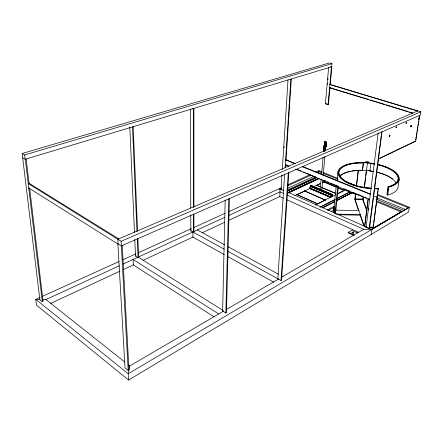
<?xml version="1.0" encoding="UTF-8"?>
<svg xmlns="http://www.w3.org/2000/svg" width="443" height="443" viewBox="0 0 443 443"><rect width="100%" height="100%" fill="white"/><g stroke="black" fill="none" stroke-linecap="round" stroke-linejoin="round"><path stroke-width="0.66" d="M193.907 214.047L193.907 231.982L193.369 232.232L193.364 214.279M193.907 207.147L193.907 108.491L192.207 108.23M311.512 185.744C310.189 184.775 309.89 187.771 309.906 188.447L330.495 197.268L330.932 194.837L332.073 194.267L332.045 196.487L330.561 195.9M330.777 196.144C334.393 198.292 330.7 190.772 330.611 197.34M225.177 199.97L222.641 310.958L225.847 312.98L226.462 312.62L229.419 198.625M225.847 312.98L228.754 198.918M324.73 146.096L324.176 145.741L324.475 145.415L324.763 145.703L324.442 151.257L324.996 145.276L325.97 144.983M324.287 145.764C324.21 144.468 324.99 140.968 324.78 143.676C324.126 143.737 324.348 143.598 325.561 143.853C325.455 143.92 323.567 143.106 325.024 142.607M324.614 145.465L324.359 143.676L324.78 143.676M325.954 143.914C322.26 144.806 326.834 142.807 325.24 144.734C327.654 143.831 323.174 145.071 324.653 143.31M324.758 143.875C323.877 143.377 324.979 143.178 325.976 143.172C327.477 141.937 323.922 141.3 324.752 142.43M324.675 143.227L324.431 142.884L325.04 142.718M324.835 143.078L324.448 142.762L324.603 142.303L326.203 142.142L324.564 142.037L324.243 144.972L324.63 145.265M325.024 142.076C324.381 143.654 324.78 140.891 324.702 142.978M323.667 151.296L323.844 150.626L325.478 150.327L326.131 142.059M324.254 151.235C323.54 150.681 323.584 148.671 324.365 150.055M324.06 149.795L323.933 148.948L323.827 150.194L323.933 149.64L324.176 150.21L325.494 150.127L324.514 150.47L323.96 150.044L323.778 151.296L323.938 148.261L323.755 150.315L324.315 150.598L325.417 150.41L325.533 148.471M324.21 148.333C323.063 149.247 326.447 149.28 325.306 148.372C323.456 149.219 323.661 146.046 325.406 146.821C325.66 145.725 325.832 144.457 326.203 142.142M325.749 144.595C326.292 144.662 325.793 147.22 324.259 146.544C323.589 147.259 326.303 147.264 325.472 146.589C324.359 149.169 323.844 145.249 324.569 144.883M324.924 141.865L324.558 142.242L324.891 142.43M324.204 148.383C323.506 148.466 323.805 151.6 325.406 149.856M324.043 148.455C323.639 148.566 324.453 145.741 324.929 148.106C324.165 149.839 326.419 148.222 324.918 148.433C324.132 147.901 323.429 148.837 324.453 149.064M325.339 147.303C328.385 143.864 321.624 147.386 325.76 146.683C324.204 147.513 326.768 147.608 324.354 147.541C324.126 143.903 324.924 147.857 324.171 147.07M324.304 145.564L324.376 143.504M323.717 151.312C324.049 149.374 323.711 151.39 324.481 150.864M324.115 149.823C323.025 152.614 327.958 148.959 323.977 149.85M324.032 148.532C324.326 148.654 325.915 149.884 325.489 146.395L324.464 146.351M325.212 147.098C327.344 144.667 323.656 146.439 324.547 144.457M325.112 150.033C324.498 151.838 325.876 149.463 325.45 149.324M325.389 146.755L325.671 146.954L325.267 149.795M228.992 220.271L279.766 196.592L280.059 191.885L279.599 188.535L282.125 189.659M283.603 190.689L281.072 189.565L281.986 175.057M282.335 169.536L288.011 79.74M284.118 147.951L284.207 146.572M277.833 278.769L284.644 174.154M285.082 167.98L290.857 79.219L291.306 79.081L285.995 160.239M285.502 167.803L285.729 164.364M396.491 126.958L396.086 127.656L396.07 126.953M227.829 251.214L281.012 280.519L288.293 172.864M288.858 172.62L281.538 280.209L281.012 280.519M327.898 210.148A0.664 0.482 61.6 0 0 327.543 209.81L334.293 206.288L334.066 210.907L334.615 213.277M325.278 141.86L325.09 141.838M311.761 189.438C309.386 190.169 309.496 185.484 311.379 185.805M355.563 194.1L355.026 199.455L364.224 226.124M318.75 173.451L318.871 170.682L315.754 172.1M329.985 87.337L328.418 104.421L328.03 104.559L325.389 103.695L328.634 67.552M327.493 84.475L327.615 83.107M327.925 79.701L328.047 78.339M320.128 189.958L321.125 179.088M321.557 174.332L323.113 157.343M323.706 150.797L323.794 151.096M323.955 148.145L325.655 147.846L325.323 147.497M324.077 148.062C323.8 146.938 325.898 147.386 325.084 148.488M325.677 146.893C324.636 149.728 323.634 146.323 324.431 145.692M324.547 144.617L324.298 147.347L324.287 144.473M324.16 145.863L324.21 146.555L325.843 146.373L325.35 150.448M324.498 145.675L324.42 146.007L324.176 145.664M324.298 144.379L324.392 144.036L324.686 144.667M324.403 143.803L324.398 143.283M324.448 142.685L324.498 143.499M324.907 142.026L324.486 142.286L324.73 142.629M324.265 147.74C323.971 148.411 324.027 143.482 324.653 145.066M325.699 143.693L326.103 143.593L325.511 143.875L325.898 143L325.993 144.783L325.206 145.132L324.32 144.855L324.381 144.025M324.708 144.424L324.337 143.903M324.763 145.703L325.018 142.917L324.409 143.161L325.35 143.538L326.026 143.117M324.553 143.371L324.791 142.496L324.392 143.36M324.691 142.867C324.282 141.849 325.184 142.779 324.525 142.436M324.503 142.109C324.071 143.51 326.413 142.037 326.015 142.751C325.19 143.061 325.201 145.066 325.926 144.18M328.03 104.559L331.475 66.954L331.868 66.838L330.234 84.602M323.827 150.819C323.966 151.883 323.645 150.387 324.066 150.41M323.739 150.509L323.933 151.174M324.027 151.091C324.957 151.5 323.168 150.731 324.01 150.504M324.082 150.216L323.983 150.581M325.295 150.52C325.832 150.277 323.063 150.083 324.043 150.111M324.132 149.651C323.883 150.537 323.584 148.222 324.475 148.87M323.977 149.651L324.403 149.656M325.084 148.986C324.713 149.662 323.634 148.649 323.938 149.524M324.603 149.391L323.922 149.186L324.802 149.485L325.588 149.141L323.96 149.324L323.905 148.632M324.104 147.746L324.348 146.633L325.777 146.483L326.159 142.209M324.525 148.278L324.204 146.677L324.176 146.954M324.298 147.347C323.689 147.048 324.83 146.888 324.049 147.048M324.47 147.048L324.138 146.838L324.52 146.245M324.104 146.456L324.558 145.802M324.747 145.897L324.453 145.498M324.553 145.077L324.154 145.885L324.542 146.256M324.342 145.891C324.448 146.428 324.204 145.647 324.514 145.016M324.448 143.46C324.265 143.875 324.852 144.036 324.431 144.18M324.985 142.474L324.503 142.84M324.68 141.948L324.863 142.474L324.514 142.613M324.592 142.452L325.007 142.275M323.944 151.024L324.464 151.063M324.37 150.005C322.919 149.058 325.129 149.889 325.444 149.413M324.243 147.94L324.187 148.582M324.088 147.94L324.071 147.397M324.198 147.336L324.221 146.478M324.265 146.495L324.481 145.874M324.392 145.105L324.342 145.753M324.475 145.415L324.542 144.507M324.304 145.027L324.802 145.304M324.066 149.917L323.955 151.096M22.15 153.505L329.431 62.945L331.984 63.659L331.696 66.788L25.157 159.292L24.636 154.945L22.15 153.505L39.892 299.8L42.345 301.761L43.098 301.412L29.598 187.86M323.85 149.972L325.372 149.69L325.522 149.252M323.999 149.651L324.381 149.856M324.193 149.319L324.082 149.717M324.492 148.671L324.442 149.213L324.138 149.125M325.14 148.394L324.193 148.532M324.282 148.327L324.032 148.001M324.431 147.447L324.093 147.198M324.702 144.473L324.503 144.108M325.018 142.917L326.192 142.596L325.577 143.128M325.81 144.695C324.459 146.688 325.649 142.674 324.857 142.336M324.115 149.374C324.725 147.181 324.863 152.231 325.334 150.642M324.73 150.277L325.129 149.839L324.331 149.956M324.154 149.712L325.478 149.562L325.81 146.672M324.857 148.892C325.97 148.92 325.245 147.547 325.572 148.577M324.298 148.156L324.94 148.211L324.143 148.073M324.968 147.707L325.289 144.44L324.647 144.363M325.029 147.22L324.586 147.187M325.19 145.326L325.489 144.628M324.453 144.7L325.024 144.833M325.334 143.737L324.719 143.571M325.389 143.139C325.898 141.19 326.768 144.462 324.913 143.615M324.94 150.565L325.317 150.282M324.957 149.867L325.068 149.186M325.345 146.218L325.217 147.048M325.378 145.819C326.198 145.127 325.771 145.37 324.581 145.813M325.284 144.285L324.857 144.213M325.599 142.928L325.688 142.463L324.83 142.375M325.035 150.825L325.86 142.424L325.062 142.469M324.946 150.016L325.472 149.817L325.306 149.396M325.583 149.164C325.035 149.751 326.037 147.824 324.913 148.3M325.467 149.13L325.555 148.748L325.068 148.682M325.129 148.04C326.02 147.558 325.91 148.255 324.929 148.106M325.201 147.248L325.727 147.076L325.395 146.711M325.699 147.17L325.561 146.439M325.771 147.07L325.821 146.594M325.671 146.954L325.721 146.411M325.284 146.306L325.821 146.063L325.683 146.373M325.915 145.603L325.511 145.681M325.655 145.636L325.826 145.304M325.71 144.994C325.915 145.747 323.966 145.459 325.55 145.287M325.727 144.844L325.804 144.889M325.782 144.246L325.677 143.892M325.683 143.842C326.364 144.363 325.627 142.956 326.004 144.075M325.943 143.981L326.009 143.316M325.804 143.809L326.015 143.266M326.087 143.698L325.732 143.294L326.031 142.596M324.63 144.562C326.663 145.73 325.777 141.893 326.076 142.585M326.103 142.319L325.849 141.926M325.306 146.107L325.932 145.404M325.799 145.57L326.009 144.612M325.993 144.689L326.065 142.103M321.779 190.191L322.725 179.996M323.168 175.234L324.869 156.883M363.227 197.008L363 199.627L366.965 210.431M336.309 185.063L333.773 209.711L334.692 213.028M333.795 211.106L334.293 206.288M338.125 171.109L337.339 178.745A30.678 12.93 6.8 0 0 337.117 180.75M334.947 213.022L337.754 186.038M335.539 213.709L338.43 186.049M337.616 193.857L344.305 190.479L338.081 187.749M348.32 232.287L348.248 232.896L353.979 235.526L354.051 234.917L348.32 232.287L351.797 230.288L357.523 232.891M355.463 193.812L354.921 199.854L358.548 210.436M356.427 185.617L358.193 170.594M356.526 185.899L358.376 170.184M340.335 175.954A29.537 12.448 6.8 0 1 362.518 170.461L363.343 162.819L368.565 162.736A1.755 0.692 6.4 0 0 368.255 161.773A1.755 0.692 6.4 0 0 365.901 161.59A1.755 0.692 6.4 0 0 365.796 162.52L366.128 162.675A1.755 0.692 6.4 0 0 367.435 162.913L370.874 163.395A30.163 12.421 6.7 0 1 374.274 163.921M362.518 170.461L363.343 162.819A30.163 12.421 6.7 0 0 338.823 174.365A30.163 12.421 6.7 0 0 371.173 188.319M363.122 196.72L362.889 200.031M364.384 186.481L365.558 176.923M365.73 175.561L366.4 170.101M364.406 187.444L367.435 162.913M373.233 171.557A29.537 12.448 6.8 0 0 369.894 171.037L370.835 163.567A29.703 12.232 6.7 0 1 374.861 164.209M364.667 225.93L368.094 198.946M364.783 226.273L368.305 198.591M381.971 131.715L369.517 228.438L369.119 228.671L366.056 227.314L378.172 132.906M368.659 209.988L368.831 208.62M369.119 228.671L381.761 131.97M371.162 234.48L371.827 229.463L369.301 228.339M373.261 226.107L373.527 224.086M373.709 222.735L376.589 201.155M376.771 199.81L377.131 197.113M377.486 194.46L377.353 196.758L372.956 196.659M377.663 193.142L377.923 191.166M378.1 189.848L378.278 188.53L374.49 188.447M369.656 227.475L373.072 227.691L373.25 227.359L378.278 188.53M378.123 164.901A29.703 12.232 6.7 0 1 388.04 186.747L386.933 194.61L387.708 195.081A30.678 12.93 6.8 0 0 398.063 186.946L399.204 179.221M387.243 194.798L388.35 186.929A30.163 12.421 6.7 0 0 378.267 164.752M387.708 195.081L388.821 187.206A30.849 12.703 6.7 0 0 378.488 164.525M418.807 119.261L419.017 117.899M415.722 139.761L416.464 135.004M416.614 134.146L416.824 132.784M417.035 131.427L417.35 129.389M417.516 128.21L417.771 126.676M417.937 125.491L418.192 123.957M418.402 122.6L418.613 121.244M418.823 119.881L419.565 115.13M378.411 158.943L415.711 141.184L419.731 115.208M417.439 111.038L329.869 84.469L420.85 111.802L420.335 115.091L121.365 245.898L117.888 243.716L125.009 367.9L128.188 370.448L128.974 369.988L122.235 245.516M223.444 311.219L129.766 365.946L128.232 373.77L128.575 380.055L408.584 212.025L409.343 207.241L377.259 194.278M369.894 171.037L369.933 170.86A29.997 12.642 6.8 0 1 373.316 171.391M371.66 229.214L401.978 211.311L371.179 229.54M371.173 229.812L409.343 207.241L128.232 373.77L35.794 299.379L40.202 297.369M406.032 122.573L406.436 122.584L405.982 123.248M325.605 148.942C325.057 148.444 325.993 148.82 325.084 149.014M325.129 149.839L325.55 149.562M325.494 150.127L325.073 150.432M325.245 148.604L325.699 147.956L325.356 148.189M325.256 148.455L325.677 148.084M325.478 148.549L325.539 148.339M325.179 147.497L325.738 147.464L325.788 146.993M325.633 145.836L325.849 145.055L325.555 145.238M325.688 145.049L325.815 145.37L325.777 145.094M325.954 145.21L325.533 145.481M326.031 144.296L326.098 143.621M325.489 144.125L326.081 143.814M326.042 144.213L326.065 144.014M325.865 146.079L325.788 145.703M326.164 142.308L326.009 142.796L324.985 142.84M325.699 143.643L326.054 143.504L326.065 142.718M325.993 142.973L325.76 142.74M323.977 149.125L323.977 148.615M324.176 147.48L324.149 147.27M324.331 146.832L324.104 146.533M323.866 151.057L323.805 151.019M324.736 143.371L325.86 143.216M325.339 143.687L326.037 143.704M325.527 146.783L325.81 145.98M324.049 149.058L323.949 148.754M325.345 147.973L325.644 147.763L325.179 147.447M325.561 143.831L324.542 143.709M325.3 144.086L324.608 143.975M325.245 144.684L324.824 144.606M324.608 144.761L325.472 144.828M325.45 145.049L324.592 144.961M324.73 145.625C325.91 145.885 323.656 145.282 324.536 145.581M325.134 145.874L324.713 145.825M324.232 146.362L324.498 145.952L325.112 146.124M325.101 146.273L324.481 146.151M325.439 146.478L325.627 146.949L324.409 146.943M324.99 147.458L324.437 147.397M324.952 147.857L325.156 147.696M324.94 148.233L325.162 148.195M324.863 148.842L324.442 148.77M324.824 149.241L325.539 149.053L325.19 149.197M324.791 149.634L325.389 149.247M324.774 149.989L324.996 149.978M324.736 150.227L324.315 150.155M324.719 150.426L324.027 150.31M415.54 141.101L379.031 158.644M325.616 142.729L326.142 142.43L325.815 142.142M326.192 142.624L325.738 143.244M325.262 144.534L325.976 144.219L325.472 144.324M324.16 146.616L324.138 146.162L324.486 146.854M325.328 150.027L325.112 149.983M325.4 149.291L325.212 149.745M325.577 147.508L325.572 147.995L324.01 147.552M325.389 147.79L325.749 147.386M325.5 148.333L325.262 148.405M325.195 147.297L325.527 146.976M325.35 147.414L325.66 147.087M325.334 147.613L325.688 147.447L325.383 147.07M325.683 146.328L325.876 146.002M325.849 144.534L325.605 144.689L325.921 144.789M324.808 142.596L326.148 142.485M366.056 227.314L366.461 227.082M226.428 309.474L278.94 278.797M281.327 277.401L363.67 229.297L371.827 229.463A0.703 0.526 57.1 0 0 371.212 229.662M324.398 146.09L324.414 145.891M324.708 142.718L324.547 142.214M333.047 212.313L334.183 211.71M331.198 211.527L334.077 210.01M328.008 210.63L334.354 207.307M323.307 207.302L324.52 206.676M324.935 206.482L330.583 203.559M332.82 202.423L334.033 201.803M336.652 200.441L340.894 198.259M341.315 198.06L346.963 195.136M347.378 194.942L352.423 192.334M322.26 208L334.393 201.759M336.215 200.823L352.589 192.4M323.097 207.606L334.62 201.681M336.442 200.745L352.207 192.633M320.621 207.014L335.196 199.555M337.018 198.625L349.765 192.101M319.846 207.246L335.024 199.483M336.846 198.553L349.599 192.035M315.123 205.02L335.805 194.593M337.632 193.674L345.54 189.682M317.537 203.985L325.444 199.998M330.921 197.235L332.139 196.62M324.193 145.542L324.514 145.476M324.243 146.279L324.37 146.605M324.132 147.464L324.259 147.79M324.115 147.663L324.957 148.04M324.099 147.862L324.221 148.189M325.444 147.198L325.577 147.945M294.595 195.728L310.067 188.375M313.755 186.619L320.666 183.336M322.537 182.444L325.677 180.954M296.954 194.787L305.061 190.933M316.285 185.595L320.649 183.518M322.521 182.627L324.392 181.741M288.421 192.334L318.434 178.346M50.347 303.582L119.926 271.133M123.686 269.377L133.714 264.704M143.117 260.318L193.264 236.933M202.036 232.841L224.607 222.314M287.956 192.694L318.589 178.413M288.1 192.949L319.353 178.363M288.714 192.843L308.09 183.795M309.336 183.214L318.711 178.834M287.479 190.03L315.643 177.017M287.297 191.049L316.092 177.704M287.457 191.116L316.872 177.482M134.794 239.541L135.53 256.087L138.072 257.688L138.681 257.411L137.895 238.755M288.011 188.181L313.683 176.38M42.539 299.485L45.911 299.54L119.355 265.772M123.121 264.039L192.805 232.005M193.995 231.456L224.817 217.286M228.582 215.553L280.059 191.885L283.83 193.574M280.037 189.305L281.288 188.735M287.562 185.877L310.764 175.295M317.038 172.432L318.916 171.574L322.111 172.87M135.53 256.087L136.139 255.81M190.778 214.982L190.811 230.82L191.343 230.576M281.072 189.565L281.488 189.377M42.096 296.511L118.951 261.569M122.733 259.853L135.962 253.839M138.482 252.693L191.404 228.632M193.923 227.486L225.421 213.166M228.571 211.737L281.471 187.688M287.701 184.853L310.144 174.647M118.718 238.871L29.05 183.252L28.208 183.529L121.111 241.28L420.85 111.802M417.81 110.883L117.844 239.248L118.12 244.159L28.74 187.982M285.707 164.624L285.286 164.807L289.118 166.391M324.248 144.872L324.464 144.335L324.531 144.817M325.389 103.695L328.418 104.421M325.439 144.667L325.766 144.396M325.417 144.867L325.223 144.933M325.018 149.225L324.841 149.092M324.869 150.803L324.298 150.792M324.259 145.393L324.536 145.276M324.974 149.673L325.289 149.546M325.372 147.99L325.395 147.408M324.625 149.191L325.323 149.202M324.043 148.914L324.293 148.981M325.417 144.916L325.732 144.795M323.767 150.725L324.01 151.002M325.76 145.537L325.345 145.664M325.356 143.488L325.998 142.951M22.676 157.841L25.323 159.386L26.181 159.126L29.111 183.756M24.636 154.945L331.984 63.659M325.633 148.04L325.367 147.27M325.395 145.116L325.588 144.889M325.838 143L324.774 142.973M325.815 143.2L324.758 143.172M324.354 147.259L324.802 147.242M325.638 143.034L324.614 142.912M325.616 143.233L324.952 143.216M325.455 145.027L325.007 145.033M325.306 146.611L324.641 146.594M325.289 146.81L324.658 146.838M325.035 149.579L324.171 149.518M362.446 170.278L366.948 170.361M39.842 299.44L35.794 299.379L36.514 305.172L128.575 380.055M365.359 226.96L366.682 226.988M369.324 227.037L373.294 227.121M324.686 148.643L325.123 148.593L324.459 148.571M355.004 198.885L362.972 199.057M355.026 199.455L363 199.627M335.506 210.132L358.88 210.624M335.938 214.102L360.253 214.617L360.187 215.193L337.898 214.728M365.996 162.614L363.232 162.548A30.849 12.703 6.7 0 0 338.17 174.404A30.849 12.703 6.7 0 0 371.455 188.646M336.802 180.268L337.472 180.284M374.623 188.762L378.411 188.845M324.935 143.416L325.378 143.471M324.935 143.864L325.345 143.848M324.575 145.16L325.212 145.238M324.73 146.046L325.14 146.029M324.658 146.395L325.101 146.456M324.641 147.037L325.051 147.021M324.569 149.784L324.387 149.806M324.719 150.581L324.082 150.504L324.354 150.199M324.42 147.597L324.774 147.652M324.337 147.735L324.758 147.851M324.32 147.934L324.741 148.051M368.404 162.786L370.929 163.14A30.849 12.703 6.7 0 1 374.75 163.738M368.105 170.334L369.988 170.599M366.516 170.372L369.933 170.86M324.857 144.706L324.47 144.501M324.813 142.574L325.223 142.668M330.389 66.649L331.475 66.954M368.986 99.564L329.57 87.72L412.931 113.325M370.309 99.974L384.862 104.437M386.185 104.841L408.009 111.542M409.332 111.946L412.638 112.959M324.592 144.174L325.079 144.263M324.176 146.439L324.426 146.489M318.871 170.682L322.078 171.978M323.362 172.499L337.477 178.202M347.102 182.09L356.089 185.722M323.39 173.385L338.081 179.337M377.037 195.119L408.335 207.795M295.581 163.611L286.028 159.729L285.608 159.906L295.154 163.794M302.58 166.463L370.691 194.167L370.282 194.383L302.159 166.646M376.688 197.739L405.362 209.439M376.871 199.372L404.326 210.619M376.511 200.834L401.978 211.311M376.079 201.598L400.976 211.865M286.35 164.89L288.266 165.682M297.209 169.37L301.041 170.954M303.593 172.006L305.509 172.798M306.789 173.324L308.705 174.116M309.978 174.642L313.173 175.96M314.452 176.486L316.368 177.278M324.032 180.439L325.948 181.231M327.222 181.757L329.138 182.549M330.417 183.075L335.528 185.185M336.802 185.711L338.718 186.503M344.471 188.873L346.387 189.665M347.661 190.191L349.577 190.983M353.409 192.561L355.967 193.619M357.241 194.145L359.157 194.937M360.436 195.463L362.352 196.255M364.905 197.307L366.821 198.099M295.509 169.027L369.606 199.638M336.22 186.979L323.816 181.84L336.198 187.162M338.059 187.932L344.261 190.501M320.35 186.835L316.618 185.263L319.708 186.758M321.596 187.361L335.279 193.131M321.574 187.544L335.262 193.314M311.279 185.501L331.901 194.25M312.132 186.01L320.256 189.46M321.502 189.986L332.123 194.494M311.268 185.683L320.012 189.399M321.264 189.925L331.995 194.56M310.499 185.866L331.126 194.638M310.482 186.054L331.109 194.826M310.338 186.298L330.96 195.075M310.211 186.359L330.832 195.141M330.688 195.834L331.934 196.365M310.183 188.142L330.771 196.952M310.056 188.203L330.644 197.019M313.013 189.969L330.478 197.456M287.18 191.902L366.776 227.22M367.07 227.353L368.908 228.167M286.975 194.981L363.67 229.297M279.766 196.592L283.52 198.292M286.654 199.71L358.647 232.337M325.854 143.266L325.854 143.449M325.838 143.46L325.959 143.106M324.021 149.263L323.899 149.407M325.854 144.34L325.887 144.579M197.301 229.934L224.584 244.813M228.223 246.795L278.547 274.234M281.582 275.884L282.795 276.543M190.811 230.82L224.213 249.221M224.308 254.62L192.893 237.105L192.893 231.966M227.325 256.303L273.84 282.246M325.771 142.591L326.114 142.879M324.331 150.399L323.922 150.465M325.627 148.649L325.55 148.278M325.483 150.227L325.422 149.656M388.04 186.747L388.821 187.206M138.205 257.106L223.272 310.609M218.709 313.982L133.094 259.46L133.343 264.875L213.952 316.811M45.911 299.54L124.893 362.092M128.68 365.087L129.766 365.946M325.356 149.64L325.406 150.327M362.928 200.186L366.427 209.733M359.893 214.346L363.925 226.068M25.323 159.386L42.345 301.761M121.111 241.28L128.188 370.448M129.805 127.158L134.489 232.647M137.579 231.152L133.188 126.82L132.512 127.025L136.953 231.418M137.247 238.334L138.072 257.688M190.534 108.956L190.761 208.099M193.325 108.662L193.364 207.379M410.888 125.59A0.653 0.299 -70 0 1 411.337 125.729A0.653 0.299 -70 0 1 410.888 126.637A0.653 0.299 -70 0 1 410.667 126.028M389.214 135.408A0.676 0.321 -69.6 0 1 389.724 135.148A0.676 0.321 -69.6 0 1 389.674 135.951A0.676 0.321 -69.6 0 1 389.159 136.35M321.474 189.826A0.836 0.371 5.2 0 1 321.563 190.374A0.836 0.371 5.2 0 1 320.328 190.274A0.836 0.371 5.2 0 1 320.455 189.742M356.222 193.951A29.997 12.642 6.8 0 1 350.446 192.035M339.925 175.854A29.997 12.642 6.8 0 1 343.646 173.385M344.15 173.152A29.997 12.642 6.8 0 1 348.879 171.574M349.472 171.435A29.997 12.642 6.8 0 1 350.69 171.175M351.958 170.948A29.997 12.642 6.8 0 1 361.117 170.262M377.286 172.233A29.997 12.642 6.8 0 1 383.477 174.105M384.053 174.32A29.997 12.642 6.8 0 1 389.801 177.001M390.421 177.366A29.997 12.642 6.8 0 1 392.703 178.911M359.262 195.025A30.678 12.93 6.8 0 1 343.602 189.006M377.143 172.388A29.537 12.448 6.8 0 1 396.048 182.987M371.799 188.148A29.703 12.232 6.7 0 1 339.316 174.514A29.703 12.232 6.7 0 1 363.421 162.996M279.599 188.535A0.631 0.432 65.4 0 1 279.993 189M351.969 232.946A0.952 0.465 7.3 0 1 352.949 232.741A0.952 0.465 7.3 0 1 353.78 233.217M396.153 127.374C396.629 128.514 396.828 125.685 396.153 127.374M406.115 122.988C406.569 124.106 406.768 121.354 406.115 122.988M297.02 194.577L317.697 203.907L297.02 194.577M304.651 190.944L325.267 200.086L304.651 190.944M411.276 126.543A0.653 0.299 -70 0 0 411.436 125.496A0.653 0.299 -70 0 0 410.838 126.255A0.653 0.299 -70 0 0 411.276 126.543M389.735 136.256A0.676 0.321 -69.6 0 0 389.884 135.176A0.676 0.321 -69.6 0 0 389.247 135.968A0.676 0.321 -69.6 0 0 389.735 136.256M352.362 232.913A0.952 0.465 7.3 0 0 353.857 232.73A0.952 0.465 7.3 0 0 352.534 232.126A0.952 0.465 7.3 0 0 352.362 232.913"/></g></svg>
